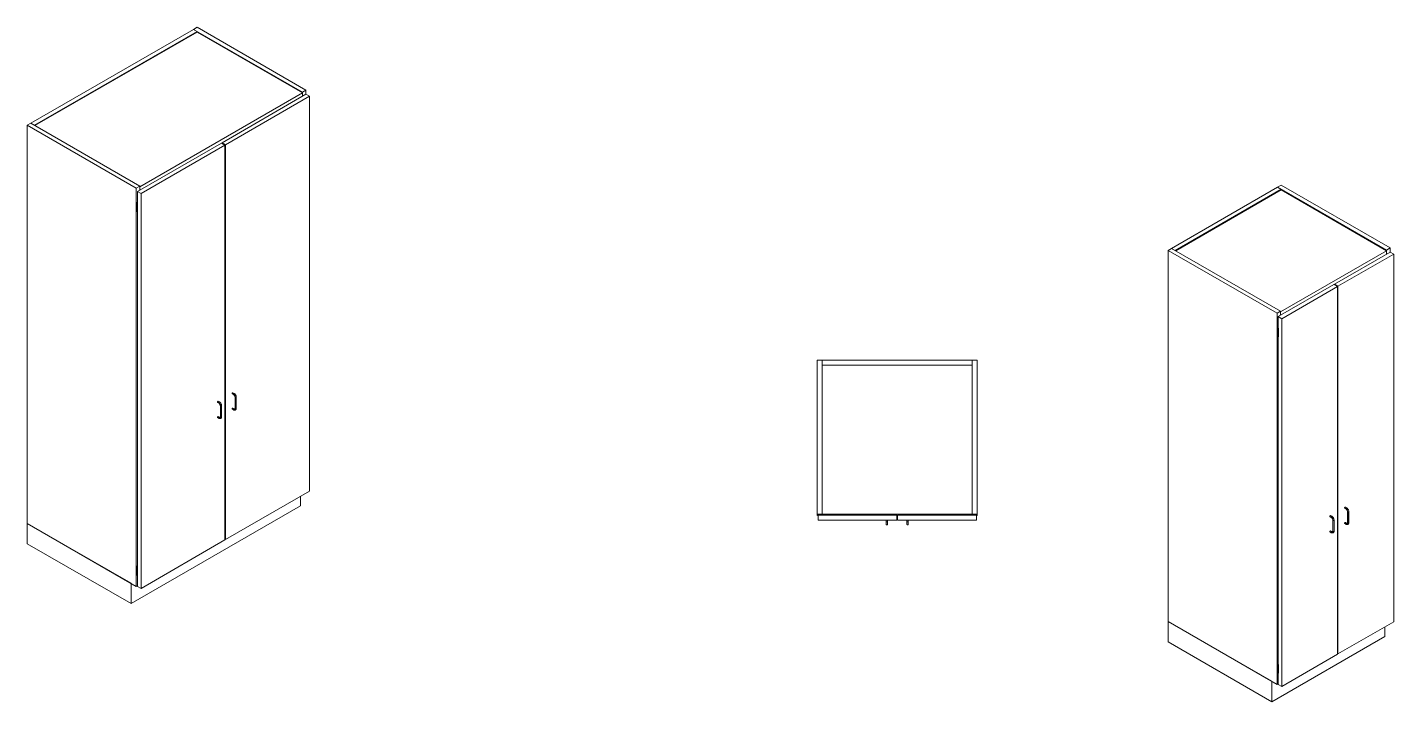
# Model space of a CAD drawing. Header units: millimetres. Extents: x 1475 to 1943, y 1107 to 1697.
# Drawn here: x 1729.3 to 1934.4, y 1405.8 to 1507 of the extents above; entities that cross this region are included whole.
import ezdxf

# ---------------------------------------------------------------- set-up
doc = ezdxf.new("R2010")
doc.units = ezdxf.units.MM
doc.layers.add('Standard', color=40, linetype='Continuous')

msp = doc.modelspace()

# ---------------------------------------------------------------- linework, layer by layer
at = {"layer": 'Standard', "linetype": 'Continuous', "lineweight": 0, "extrusion": (-5.55112e-17, 0.816497, 0.57735)}
for p, q in [((1754.27, 1506.74), (1754.81, 1507.05)), ((1754.81, 1507.05), (1771.16, 1497.61)), ((1754.27, 1506.74), (1729.88, 1492.66)), ((1730.41, 1492.35), (1754.81, 1506.43)), ((1730.5, 1492.3), (1754.81, 1506.33)), ((1754.81, 1506.43), (1754.27, 1506.74)), ((1770.63, 1497.3), (1754.27, 1506.74)), ((1754.81, 1506.33), (1754.81, 1506.43)), ((1770.63, 1497.2), (1754.81, 1506.33)), ((1770.63, 1497.2), (1746.23, 1483.11)), ((1758.56, 1489.72), (1771.16, 1496.99)), ((1771.69, 1496.69), (1759.09, 1489.41)), ((1771.16, 1497.61), (1770.63, 1497.3)), ((1770.63, 1496.69), (1770.63, 1497.3)), ((1770.63, 1496.69), (1770.63, 1497.2)), ((1771.16, 1497.61), (1771.16, 1496.99)), ((1771.69, 1496.69), (1771.16, 1496.99)), ((1771.69, 1437.39), (1771.69, 1496.69)), ((1729.88, 1492.66), (1729.35, 1492.35)), ((1729.88, 1492.66), (1730.41, 1492.35)), ((1729.88, 1492.66), (1746.23, 1483.21)), ((1729.35, 1492.35), (1729.35, 1432.54)), ((1745.7, 1482.91), (1729.35, 1492.35)), ((1745.88, 1482.4), (1758.47, 1489.67)), ((1759, 1489.36), (1746.41, 1482.09)), ((1759, 1489.36), (1758.47, 1489.67)), ((1758.56, 1489.72), (1759.09, 1489.41)), ((1758.56, 1489.62), (1758.56, 1489.72)), ((1759, 1430.07), (1759, 1489.36)), ((1759.09, 1489.41), (1759.09, 1430.12)), ((1746.23, 1483.21), (1745.7, 1482.91)), ((1745.7, 1423.1), (1745.7, 1482.91)), ((1745.88, 1482.4), (1746.41, 1482.09)), ((1745.88, 1480.66), (1745.88, 1482.4)), ((1746.23, 1483.21), (1746.23, 1482.6)), ((1746.23, 1483.11), (1746.23, 1482.6)), ((1916.95, 1483.04), (1901.04, 1473.85)), ((1901.57, 1473.55), (1917.48, 1482.73)), ((1901.66, 1473.5), (1917.48, 1482.63)), ((1916.95, 1483.04), (1917.48, 1483.35)), ((1917.48, 1482.73), (1916.95, 1483.04)), ((1933.31, 1473.6), (1916.95, 1483.04)), ((1917.48, 1483.35), (1933.84, 1473.91)), ((1917.48, 1482.63), (1917.48, 1482.73)), ((1933.31, 1473.5), (1917.48, 1482.63)), ((1745.88, 1480.77), (1745.7, 1480.66)), ((1745.7, 1480.66), (1745.79, 1480.61)), ((1745.7, 1479.44), (1745.7, 1480.66)), ((1745.79, 1480.61), (1745.79, 1479.39)), ((1745.9, 1479.41), (1745.9, 1480.64)), ((1746.41, 1482.09), (1746.41, 1422.79)), ((1745.79, 1479.39), (1745.7, 1479.44)), ((1745.88, 1426.06), (1745.88, 1479.39)), ((1901.04, 1473.85), (1900.51, 1473.55)), ((1900.51, 1473.55), (1900.51, 1417.82)), ((1916.87, 1464.11), (1900.51, 1473.55)), ((1901.04, 1473.85), (1901.57, 1473.55)), ((1901.04, 1473.85), (1917.4, 1464.41)), ((1933.31, 1473.5), (1917.4, 1464.31)), ((1925.48, 1468.47), (1933.84, 1473.29)), ((1934.37, 1472.99), (1926.01, 1468.16)), ((1933.84, 1473.91), (1933.31, 1473.6)), ((1933.31, 1472.99), (1933.31, 1473.6)), ((1933.31, 1472.99), (1933.31, 1473.5)), ((1933.84, 1473.91), (1933.84, 1473.29)), ((1934.37, 1472.99), (1933.84, 1473.29)), ((1934.37, 1417.77), (1934.37, 1472.99)), ((1917.04, 1463.6), (1925.39, 1468.42)), ((1925.92, 1468.11), (1917.57, 1463.29)), ((1925.92, 1468.11), (1925.39, 1468.42)), ((1925.48, 1468.47), (1926.01, 1468.16)), ((1925.48, 1468.37), (1925.48, 1468.47)), ((1925.92, 1412.9), (1925.92, 1468.11)), ((1926.01, 1468.16), (1926.01, 1412.95)), ((1917.4, 1464.41), (1916.87, 1464.11)), ((1916.87, 1408.38), (1916.87, 1464.11)), ((1917.4, 1464.41), (1917.4, 1463.8)), ((1917.4, 1464.31), (1917.4, 1463.8)), ((1917.04, 1461.96), (1916.87, 1461.86)), ((1916.87, 1461.86), (1916.95, 1461.81)), ((1916.87, 1460.64), (1916.87, 1461.86)), ((1916.95, 1461.81), (1916.95, 1460.59)), ((1917.04, 1463.6), (1917.57, 1463.29)), ((1917.04, 1461.86), (1917.04, 1463.6)), ((1917.06, 1460.61), (1917.06, 1461.84)), ((1917.57, 1463.29), (1917.57, 1408.08)), ((1916.95, 1460.59), (1916.87, 1460.64)), ((1917.04, 1411.34), (1917.04, 1460.59)), ((1760.26, 1451.95), (1760.09, 1452.05)), ((1760.11, 1452), (1760.28, 1451.9)), ((1760.2, 1452.17), (1760.38, 1452.06)), ((1758.05, 1450.67), (1757.88, 1450.77)), ((1757.9, 1450.73), (1758.07, 1450.63)), ((1757.99, 1450.89), (1758.17, 1450.79)), ((1758.31, 1450.21), (1758.31, 1448.58)), ((1758.34, 1448.54), (1758.34, 1450.17)), ((1758.5, 1450.21), (1758.5, 1448.58)), ((1760.09, 1449.75), (1760.26, 1449.65)), ((1760.28, 1449.61), (1760.11, 1449.71)), ((1760.38, 1449.77), (1760.2, 1449.87)), ((1760.52, 1451.49), (1760.52, 1449.85)), ((1760.55, 1449.81), (1760.55, 1451.45)), ((1760.71, 1451.49), (1760.71, 1449.85)), ((1757.88, 1448.48), (1758.05, 1448.37)), ((1758.07, 1448.33), (1757.9, 1448.43)), ((1758.17, 1448.49), (1757.99, 1448.59)), ((1759.09, 1430.12), (1771.69, 1437.39)), ((1770.36, 1435.19), (1744.91, 1420.5)), ((1770.36, 1435.19), (1770.36, 1436.62)), ((1924.97, 1433.5), (1924.8, 1433.6)), ((1924.82, 1433.56), (1924.99, 1433.46)), ((1924.91, 1433.72), (1925.09, 1433.62)), ((1927.18, 1434.78), (1927.01, 1434.88)), ((1927.03, 1434.84), (1927.2, 1434.73)), ((1927.12, 1435), (1927.3, 1434.9)), ((1927.44, 1434.32), (1927.44, 1432.69)), ((1927.47, 1432.65), (1927.47, 1434.28)), ((1927.63, 1434.32), (1927.63, 1432.69)), ((1729.35, 1432.54), (1744.91, 1423.56)), ((1729.35, 1429.48), (1729.35, 1432.54)), ((1729.35, 1432.54), (1745.7, 1423.1)), ((1924.8, 1431.31), (1924.97, 1431.21)), ((1924.99, 1431.16), (1924.82, 1431.26)), ((1925.09, 1431.32), (1924.91, 1431.43)), ((1925.23, 1433.04), (1925.23, 1431.41)), ((1925.26, 1431.37), (1925.26, 1433)), ((1925.42, 1433.04), (1925.42, 1431.41)), ((1927.01, 1432.58), (1927.18, 1432.48)), ((1927.2, 1432.44), (1927.03, 1432.54)), ((1927.3, 1432.6), (1927.12, 1432.7)), ((1744.91, 1420.5), (1729.35, 1429.48)), ((1746.41, 1422.79), (1759, 1430.07)), ((1759, 1430.17), (1759.09, 1430.12)), ((1745.88, 1426.16), (1745.7, 1426.06)), ((1745.7, 1426.06), (1745.79, 1426.01)), ((1745.7, 1424.84), (1745.7, 1426.06)), ((1745.79, 1426.01), (1745.79, 1424.78)), ((1745.9, 1424.81), (1745.9, 1426.03)), ((1744.91, 1420.5), (1744.91, 1423.56)), ((1745.79, 1424.78), (1745.7, 1424.84)), ((1745.88, 1423.2), (1745.7, 1423.1)), ((1745.88, 1423.1), (1745.88, 1424.78)), ((1745.88, 1423.1), (1746.41, 1422.79)), ((1900.51, 1417.82), (1916.87, 1408.38)), ((1900.51, 1417.82), (1916.07, 1408.84)), ((1900.51, 1414.76), (1900.51, 1417.82)), ((1926.01, 1412.95), (1934.37, 1417.77)), ((1933.04, 1415.58), (1933.04, 1417.01)), ((1916.07, 1405.78), (1900.51, 1414.76)), ((1933.04, 1415.58), (1916.07, 1405.78)), ((1917.57, 1408.08), (1925.92, 1412.9)), ((1925.92, 1413), (1926.01, 1412.95)), ((1917.04, 1411.44), (1916.87, 1411.34)), ((1916.87, 1411.34), (1916.95, 1411.29)), ((1916.87, 1410.12), (1916.87, 1411.34)), ((1916.95, 1411.29), (1916.95, 1410.07)), ((1917.06, 1410.09), (1917.06, 1411.32)), ((1916.07, 1405.78), (1916.07, 1408.84)), ((1916.95, 1410.07), (1916.87, 1410.12)), ((1917.04, 1408.48), (1916.87, 1408.38)), ((1917.04, 1408.38), (1917.04, 1410.07)), ((1917.04, 1408.38), (1917.57, 1408.08))]:
    msp.add_line(p, q, dxfattribs=at)
at = {"layer": 'Standard', "linetype": 'Continuous', "lineweight": 0}
for p, q in [((1848.62, 1457.06), (1847.87, 1457.06)), ((1847.87, 1433.94), (1847.87, 1457.06)), ((1848.62, 1457.06), (1848.62, 1456.31)), ((1871.12, 1457.06), (1848.62, 1457.06)), ((1848.62, 1457.06), (1848.62, 1433.94)), ((1848.62, 1456.31), (1871.12, 1456.31)), ((1871.12, 1456.31), (1871.12, 1457.06)), ((1871.12, 1433.94), (1871.12, 1457.06)), ((1871.12, 1457.06), (1871.87, 1457.06)), ((1871.87, 1457.06), (1871.87, 1433.94)), ((1848.62, 1433.94), (1847.87, 1433.94)), ((1847.87, 1433.94), (1847.87, 1433.81)), ((1848, 1433.81), (1848, 1433.06)), ((1848, 1433.81), (1859.81, 1433.81)), ((1871.12, 1433.94), (1848.62, 1433.94)), ((1848.62, 1433.81), (1848.62, 1433.94)), ((1859.81, 1433.06), (1859.81, 1433.81)), ((1859.93, 1433.81), (1859.93, 1433.06)), ((1859.93, 1433.81), (1871.75, 1433.81)), ((1862.87, 1433.94), (1862.87, 1433.81)), ((1868.87, 1433.81), (1868.87, 1433.94)), ((1871.87, 1433.94), (1871.12, 1433.94)), ((1871.12, 1433.94), (1871.12, 1433.81)), ((1871.75, 1433.06), (1871.75, 1433.81)), ((1871.87, 1433.81), (1871.87, 1433.94)), ((1859.81, 1433.06), (1848, 1433.06)), ((1858.21, 1432.81), (1858.21, 1433.06)), ((1858.21, 1432.81), (1858.21, 1432.41)), ((1858.4, 1433.06), (1858.4, 1432.81)), ((1858.4, 1432.41), (1858.4, 1432.81)), ((1871.75, 1433.06), (1859.93, 1433.06)), ((1861.34, 1432.81), (1861.34, 1433.06)), ((1861.34, 1432.81), (1861.34, 1432.41)), ((1861.53, 1433.06), (1861.53, 1432.81)), ((1861.53, 1432.41), (1861.53, 1432.81))]:
    msp.add_line(p, q, dxfattribs=at)
for centre, end in [((1847.93, 1433.81), 0), ((1871.81, 1433.81), 360)]:
    msp.add_arc(centre, 0.0625, 180, end, dxfattribs=at)
for centre in [(1745.83, 1480.64), (1917, 1461.84), (1745.83, 1426.03), (1917, 1411.32)]:
    msp.add_ellipse(centre, major_axis=(0.0625, 0), ratio=0.57735, start_param=-2.356194, end_param=0.785398, dxfattribs=at)
at = {"layer": 'Standard', "linetype": 'Continuous', "lineweight": 0, "extrusion": (6.16298e-33, -5.55112e-17, -1)}
msp.add_ellipse((1745.83, 1479.41), major_axis=(0.0625, 0), ratio=0.57735, start_param=0, end_param=2.356194, dxfattribs=at)
at = {"layer": 'Standard', "linetype": 'Continuous', "lineweight": 0, "extrusion": (-1.85037e-17, 1.11022e-16, -1)}
msp.add_ellipse((1917, 1460.61), major_axis=(0.0625, 0), ratio=0.57735, start_param=0, end_param=2.356194, dxfattribs=at)
at = {"layer": 'Standard', "linetype": 'Continuous', "lineweight": 0, "extrusion": (-1.33067e-16, 2.69122e-16, -1)}
for centre in [(1760.15, 1452.09), (1927.07, 1434.92)]:
    msp.add_ellipse(centre, major_axis=(0.0469, 0.0812), ratio=0.57735, start_param=-2.356194, end_param=0, dxfattribs=at)
at = {"layer": 'Standard', "linetype": 'Continuous', "lineweight": 0, "extrusion": (-2.64407e-16, 1.52656e-16, -1)}
for centre in [(1760.15, 1452.09), (1757.94, 1450.81), (1924.86, 1433.64), (1927.07, 1434.92)]:
    msp.add_ellipse(centre, major_axis=(-0.0469, -0.0812), ratio=0.57735, start_param=0, end_param=0.785398, dxfattribs=at)
at = {"layer": 'Standard', "linetype": 'Continuous', "lineweight": 0, "extrusion": (1.11556e-17, 1.85856e-16, -1)}
for centre in [(1757.94, 1450.81), (1924.86, 1433.64)]:
    msp.add_ellipse(centre, major_axis=(0.0469, 0.0812), ratio=0.57735, start_param=-2.356194, end_param=0, dxfattribs=at)
at = {"layer": 'Standard', "linetype": 'Continuous', "lineweight": 0, "extrusion": (-1.05311e-16, 3.17196e-16, -1)}
for centre in [(1760.15, 1449.79), (1757.94, 1448.51), (1924.86, 1431.35)]:
    msp.add_ellipse(centre, major_axis=(0.0469, 0.0812), ratio=0.57735, start_param=-2.356194, end_param=0, dxfattribs=at)
at = {"layer": 'Standard', "linetype": 'Continuous', "lineweight": 0, "extrusion": (-8.87111e-17, 1.79415e-16, -1)}
msp.add_ellipse((1760.15, 1449.79), major_axis=(-0.0469, -0.0812), ratio=0.57735, start_param=0, end_param=0.785398, dxfattribs=at)
at = {"layer": 'Standard', "linetype": 'Continuous', "lineweight": 0, "extrusion": (6.29482e-17, 2.20052e-16, -1)}
msp.add_ellipse((1757.94, 1448.51), major_axis=(-0.0469, -0.0812), ratio=0.57735, start_param=0, end_param=0.785398, dxfattribs=at)
at = {"layer": 'Standard', "linetype": 'Continuous', "lineweight": 0, "extrusion": (-1.49667e-16, 4.06904e-16, -1)}
msp.add_ellipse((1924.86, 1431.35), major_axis=(-0.0469, -0.0812), ratio=0.57735, start_param=0, end_param=0.785398, dxfattribs=at)
at = {"layer": 'Standard', "linetype": 'Continuous', "lineweight": 0, "extrusion": (-2.32933e-16, 2.62682e-16, -1)}
msp.add_ellipse((1927.07, 1432.62), major_axis=(0.0469, 0.0812), ratio=0.57735, start_param=-2.356194, end_param=0, dxfattribs=at)
at = {"layer": 'Standard', "linetype": 'Continuous', "lineweight": 0, "extrusion": (-2.29215e-16, 3.24633e-16, -1)}
msp.add_ellipse((1927.07, 1432.62), major_axis=(-0.0469, -0.0812), ratio=0.57735, start_param=0, end_param=0.785398, dxfattribs=at)
at = {"layer": 'Standard', "linetype": 'Continuous', "lineweight": 0, "extrusion": (1.2326e-32, -1.11022e-16, -1)}
for centre in [(1745.83, 1424.81), (1917, 1410.09)]:
    msp.add_ellipse(centre, major_axis=(0.0625, 0), ratio=0.57735, start_param=0, end_param=2.356194, dxfattribs=at)
at = {"layer": 'Standard', "linetype": 'Continuous', "lineweight": 0}
for points in [[(1760.38, 1452.06), (1760.37, 1452.07), (1760.36, 1452.07), (1760.35, 1452.07), (1760.33, 1452.06), (1760.31, 1452.05), (1760.3, 1452.03), (1760.28, 1452.01), (1760.27, 1451.99), (1760.26, 1451.97), (1760.26, 1451.95), (1760.26, 1451.95)], [(1760.26, 1451.95), (1760.26, 1451.94), (1760.26, 1451.93), (1760.27, 1451.91), (1760.28, 1451.9), (1760.28, 1451.9)], [(1760.55, 1451.45), (1760.54, 1451.55), (1760.49, 1451.74), (1760.35, 1451.89), (1760.26, 1451.95)], [(1758.17, 1450.79), (1758.16, 1450.79), (1758.15, 1450.79), (1758.14, 1450.79), (1758.12, 1450.79), (1758.1, 1450.77), (1758.09, 1450.76), (1758.07, 1450.74), (1758.06, 1450.71), (1758.05, 1450.69), (1758.05, 1450.68), (1758.05, 1450.67)], [(1758.05, 1450.67), (1758.05, 1450.66), (1758.05, 1450.65), (1758.06, 1450.64), (1758.07, 1450.63), (1758.07, 1450.63)], [(1758.34, 1450.17), (1758.33, 1450.28), (1758.28, 1450.47), (1758.14, 1450.61), (1758.05, 1450.67)], [(1758.34, 1450.17), (1758.33, 1450.18), (1758.32, 1450.18), (1758.32, 1450.2), (1758.31, 1450.21), (1758.31, 1450.21)], [(1758.5, 1450.21), (1758.5, 1450.21), (1758.5, 1450.2), (1758.49, 1450.18), (1758.47, 1450.17), (1758.45, 1450.16), (1758.43, 1450.16), (1758.41, 1450.16), (1758.38, 1450.16), (1758.36, 1450.16), (1758.35, 1450.17), (1758.34, 1450.17)], [(1760.26, 1449.65), (1760.35, 1449.61), (1760.49, 1449.59), (1760.54, 1449.72), (1760.55, 1449.81)], [(1760.26, 1449.65), (1760.26, 1449.66), (1760.26, 1449.67), (1760.27, 1449.69), (1760.28, 1449.71), (1760.3, 1449.73), (1760.31, 1449.75), (1760.33, 1449.76), (1760.35, 1449.77), (1760.36, 1449.77), (1760.37, 1449.77), (1760.38, 1449.77)], [(1760.28, 1449.61), (1760.28, 1449.61), (1760.27, 1449.61), (1760.26, 1449.63), (1760.26, 1449.64), (1760.26, 1449.65)], [(1760.55, 1451.45), (1760.54, 1451.45), (1760.53, 1451.46), (1760.53, 1451.47), (1760.52, 1451.48), (1760.52, 1451.49)], [(1760.55, 1449.81), (1760.54, 1449.82), (1760.53, 1449.83), (1760.53, 1449.84), (1760.52, 1449.85), (1760.52, 1449.85)], [(1760.71, 1451.49), (1760.71, 1451.48), (1760.71, 1451.47), (1760.7, 1451.46), (1760.68, 1451.45), (1760.66, 1451.44), (1760.64, 1451.43), (1760.62, 1451.43), (1760.59, 1451.43), (1760.57, 1451.44), (1760.56, 1451.44), (1760.55, 1451.45)], [(1760.71, 1449.85), (1760.71, 1449.85), (1760.71, 1449.84), (1760.7, 1449.83), (1760.68, 1449.81), (1760.66, 1449.81), (1760.64, 1449.8), (1760.62, 1449.8), (1760.59, 1449.8), (1760.57, 1449.81), (1760.56, 1449.81), (1760.55, 1449.81)], [(1758.05, 1448.37), (1758.14, 1448.33), (1758.28, 1448.32), (1758.33, 1448.44), (1758.34, 1448.54)], [(1758.05, 1448.37), (1758.05, 1448.38), (1758.05, 1448.39), (1758.06, 1448.42), (1758.07, 1448.44), (1758.09, 1448.46), (1758.1, 1448.48), (1758.12, 1448.49), (1758.14, 1448.5), (1758.15, 1448.5), (1758.16, 1448.49), (1758.17, 1448.49)], [(1758.07, 1448.33), (1758.07, 1448.33), (1758.06, 1448.34), (1758.05, 1448.35), (1758.05, 1448.37), (1758.05, 1448.37)], [(1758.34, 1448.54), (1758.33, 1448.54), (1758.32, 1448.55), (1758.32, 1448.56), (1758.31, 1448.57), (1758.31, 1448.58)], [(1758.5, 1448.58), (1758.5, 1448.57), (1758.5, 1448.56), (1758.49, 1448.55), (1758.47, 1448.54), (1758.45, 1448.53), (1758.43, 1448.52), (1758.41, 1448.52), (1758.38, 1448.52), (1758.36, 1448.53), (1758.35, 1448.54), (1758.34, 1448.54)], [(1925.09, 1433.62), (1925.08, 1433.62), (1925.07, 1433.63), (1925.06, 1433.62), (1925.04, 1433.62), (1925.02, 1433.6), (1925.01, 1433.59), (1924.99, 1433.57), (1924.98, 1433.55), (1924.98, 1433.52), (1924.97, 1433.51), (1924.97, 1433.5)], [(1924.97, 1433.5), (1924.97, 1433.49), (1924.98, 1433.48), (1924.98, 1433.47), (1924.99, 1433.46), (1924.99, 1433.46)], [(1925.26, 1433), (1925.25, 1433.11), (1925.2, 1433.3), (1925.06, 1433.44), (1924.97, 1433.5)], [(1927.3, 1434.9), (1927.29, 1434.9), (1927.28, 1434.9), (1927.27, 1434.9), (1927.25, 1434.89), (1927.23, 1434.88), (1927.22, 1434.86), (1927.2, 1434.84), (1927.19, 1434.82), (1927.19, 1434.8), (1927.18, 1434.78), (1927.18, 1434.78)], [(1927.18, 1434.78), (1927.18, 1434.77), (1927.19, 1434.76), (1927.19, 1434.74), (1927.2, 1434.74), (1927.2, 1434.73)], [(1927.47, 1434.28), (1927.46, 1434.39), (1927.41, 1434.57), (1927.27, 1434.72), (1927.18, 1434.78)], [(1927.47, 1434.28), (1927.47, 1434.28), (1927.46, 1434.29), (1927.45, 1434.3), (1927.44, 1434.31), (1927.44, 1434.32)], [(1927.63, 1434.32), (1927.63, 1434.31), (1927.63, 1434.3), (1927.62, 1434.29), (1927.61, 1434.28), (1927.59, 1434.27), (1927.56, 1434.27), (1927.54, 1434.26), (1927.51, 1434.27), (1927.49, 1434.27), (1927.48, 1434.28), (1927.47, 1434.28)], [(1858.4, 1432.81), (1858.4, 1432.81), (1858.4, 1432.81), (1858.39, 1432.81), (1858.37, 1432.81), (1858.36, 1432.81), (1858.33, 1432.81), (1858.31, 1432.81), (1858.28, 1432.81), (1858.26, 1432.81), (1858.24, 1432.81), (1858.23, 1432.81), (1858.22, 1432.81), (1858.21, 1432.81), (1858.21, 1432.81)], [(1858.4, 1432.41), (1858.4, 1432.4), (1858.4, 1432.38), (1858.39, 1432.36), (1858.37, 1432.34), (1858.36, 1432.32), (1858.33, 1432.32), (1858.31, 1432.31), (1858.28, 1432.32), (1858.26, 1432.32), (1858.24, 1432.34), (1858.23, 1432.36), (1858.22, 1432.38), (1858.21, 1432.4), (1858.21, 1432.41)], [(1861.53, 1432.81), (1861.53, 1432.81), (1861.52, 1432.81), (1861.52, 1432.81), (1861.5, 1432.81), (1861.48, 1432.81), (1861.46, 1432.81), (1861.43, 1432.81), (1861.41, 1432.81), (1861.39, 1432.81), (1861.37, 1432.81), (1861.35, 1432.81), (1861.34, 1432.81), (1861.34, 1432.81), (1861.34, 1432.81)], [(1861.53, 1432.41), (1861.53, 1432.4), (1861.52, 1432.38), (1861.52, 1432.36), (1861.5, 1432.34), (1861.48, 1432.32), (1861.46, 1432.32), (1861.43, 1432.31), (1861.41, 1432.32), (1861.39, 1432.32), (1861.37, 1432.34), (1861.35, 1432.36), (1861.34, 1432.38), (1861.34, 1432.4), (1861.34, 1432.41)], [(1924.97, 1431.21), (1925.06, 1431.16), (1925.2, 1431.15), (1925.25, 1431.27), (1925.26, 1431.37)], [(1924.97, 1431.21), (1924.97, 1431.21), (1924.98, 1431.23), (1924.98, 1431.25), (1924.99, 1431.27), (1925.01, 1431.29), (1925.02, 1431.31), (1925.04, 1431.32), (1925.06, 1431.33), (1925.07, 1431.33), (1925.08, 1431.33), (1925.09, 1431.32)], [(1924.99, 1431.16), (1924.99, 1431.16), (1924.98, 1431.17), (1924.98, 1431.19), (1924.97, 1431.2), (1924.97, 1431.21)], [(1925.26, 1433), (1925.26, 1433.01), (1925.25, 1433.01), (1925.24, 1433.03), (1925.23, 1433.04), (1925.23, 1433.04)], [(1925.26, 1431.37), (1925.26, 1431.37), (1925.25, 1431.38), (1925.24, 1431.4), (1925.23, 1431.4), (1925.23, 1431.41)], [(1925.42, 1433.04), (1925.42, 1433.04), (1925.42, 1433.03), (1925.41, 1433.01), (1925.4, 1433), (1925.38, 1432.99), (1925.35, 1432.99), (1925.33, 1432.99), (1925.3, 1432.99), (1925.28, 1432.99), (1925.27, 1433), (1925.26, 1433)], [(1925.42, 1431.41), (1925.42, 1431.4), (1925.42, 1431.4), (1925.41, 1431.38), (1925.4, 1431.37), (1925.38, 1431.36), (1925.35, 1431.36), (1925.33, 1431.35), (1925.3, 1431.36), (1925.28, 1431.36), (1925.27, 1431.37), (1925.26, 1431.37)], [(1927.18, 1432.48), (1927.27, 1432.44), (1927.41, 1432.43), (1927.46, 1432.55), (1927.47, 1432.65)], [(1927.18, 1432.48), (1927.18, 1432.49), (1927.19, 1432.5), (1927.19, 1432.52), (1927.2, 1432.55), (1927.22, 1432.57), (1927.23, 1432.58), (1927.25, 1432.6), (1927.27, 1432.6), (1927.28, 1432.61), (1927.29, 1432.6), (1927.3, 1432.6)], [(1927.2, 1432.44), (1927.2, 1432.44), (1927.19, 1432.45), (1927.19, 1432.46), (1927.18, 1432.47), (1927.18, 1432.48)], [(1927.47, 1432.65), (1927.47, 1432.65), (1927.46, 1432.66), (1927.45, 1432.67), (1927.44, 1432.68), (1927.44, 1432.69)], [(1927.63, 1432.69), (1927.63, 1432.68), (1927.63, 1432.67), (1927.62, 1432.66), (1927.61, 1432.65), (1927.59, 1432.64), (1927.56, 1432.63), (1927.54, 1432.63), (1927.51, 1432.63), (1927.49, 1432.64), (1927.48, 1432.64), (1927.47, 1432.65)]]:
    msp.add_open_spline(points, degree=3, dxfattribs=at)
for points, knots in [([(1760.52, 1451.49), (1760.52, 1451.51), (1760.52, 1451.53), (1760.51, 1451.59), (1760.5, 1451.62), (1760.47, 1451.68), (1760.46, 1451.71), (1760.42, 1451.77), (1760.4, 1451.79), (1760.36, 1451.84), (1760.34, 1451.86), (1760.31, 1451.89), (1760.29, 1451.9), (1760.28, 1451.9)], [4.712389, 4.712389, 4.712389, 4.712389, 4.984635, 4.984635, 5.265735, 5.265735, 5.553582, 5.553582, 5.843109, 5.843109, 6.128803, 6.128803, 6.283185, 6.283185, 6.283185, 6.283185]), ([(1760.71, 1451.49), (1760.71, 1451.53), (1760.7, 1451.57), (1760.68, 1451.66), (1760.67, 1451.71), (1760.63, 1451.8), (1760.6, 1451.84), (1760.55, 1451.92), (1760.52, 1451.95), (1760.45, 1452.02), (1760.41, 1452.04), (1760.38, 1452.06)], [4.712389, 4.712389, 4.712389, 4.712389, 5.026548, 5.026548, 5.340708, 5.340708, 5.654867, 5.654867, 5.969026, 5.969026, 6.283185, 6.283185, 6.283185, 6.283185]), ([(1758.31, 1450.21), (1758.31, 1450.23), (1758.31, 1450.26), (1758.3, 1450.31), (1758.29, 1450.34), (1758.26, 1450.4), (1758.25, 1450.43), (1758.21, 1450.49), (1758.19, 1450.52), (1758.15, 1450.57), (1758.13, 1450.59), (1758.1, 1450.61), (1758.08, 1450.62), (1758.07, 1450.63)], [4.712389, 4.712389, 4.712389, 4.712389, 4.984635, 4.984635, 5.265735, 5.265735, 5.553582, 5.553582, 5.843109, 5.843109, 6.128803, 6.128803, 6.283185, 6.283185, 6.283185, 6.283185]), ([(1758.5, 1450.21), (1758.5, 1450.25), (1758.49, 1450.3), (1758.47, 1450.39), (1758.46, 1450.43), (1758.42, 1450.52), (1758.39, 1450.56), (1758.34, 1450.64), (1758.31, 1450.68), (1758.24, 1450.74), (1758.2, 1450.77), (1758.17, 1450.79)], [4.712389, 4.712389, 4.712389, 4.712389, 5.026548, 5.026548, 5.340708, 5.340708, 5.654867, 5.654867, 5.969026, 5.969026, 6.283185, 6.283185, 6.283185, 6.283185]), ([(1760.28, 1449.61), (1760.32, 1449.58), (1760.36, 1449.57), (1760.44, 1449.55), (1760.48, 1449.55), (1760.55, 1449.57), (1760.58, 1449.59), (1760.64, 1449.63), (1760.66, 1449.65), (1760.69, 1449.71), (1760.7, 1449.75), (1760.71, 1449.81), (1760.71, 1449.83), (1760.71, 1449.85)], [3.141593, 3.141593, 3.141593, 3.141593, 3.455752, 3.455752, 3.769572, 3.769572, 4.021176, 4.021176, 4.265896, 4.265896, 4.551235, 4.551235, 4.712389, 4.712389, 4.712389, 4.712389]), ([(1760.38, 1449.77), (1760.4, 1449.76), (1760.41, 1449.75), (1760.45, 1449.74), (1760.46, 1449.74), (1760.48, 1449.74), (1760.48, 1449.75), (1760.5, 1449.76), (1760.5, 1449.76), (1760.52, 1449.79), (1760.52, 1449.81), (1760.52, 1449.84), (1760.52, 1449.84), (1760.52, 1449.85)], [3.141593, 3.141593, 3.141593, 3.141593, 3.413838, 3.413838, 3.690178, 3.690178, 4.004337, 4.004337, 4.318496, 4.318496, 4.615912, 4.615912, 4.712389, 4.712389, 4.712389, 4.712389]), ([(1758.07, 1448.33), (1758.11, 1448.31), (1758.15, 1448.29), (1758.23, 1448.28), (1758.27, 1448.28), (1758.34, 1448.29), (1758.37, 1448.31), (1758.43, 1448.35), (1758.45, 1448.38), (1758.48, 1448.44), (1758.49, 1448.47), (1758.5, 1448.53), (1758.5, 1448.56), (1758.5, 1448.58)], [3.141593, 3.141593, 3.141593, 3.141593, 3.455752, 3.455752, 3.769572, 3.769572, 4.021176, 4.021176, 4.265896, 4.265896, 4.551235, 4.551235, 4.712389, 4.712389, 4.712389, 4.712389]), ([(1758.17, 1448.49), (1758.19, 1448.48), (1758.2, 1448.47), (1758.24, 1448.47), (1758.25, 1448.47), (1758.27, 1448.47), (1758.27, 1448.47), (1758.29, 1448.48), (1758.29, 1448.49), (1758.31, 1448.51), (1758.31, 1448.53), (1758.31, 1448.56), (1758.31, 1448.57), (1758.31, 1448.58)], [3.141593, 3.141593, 3.141593, 3.141593, 3.413838, 3.413838, 3.690178, 3.690178, 4.004337, 4.004337, 4.318496, 4.318496, 4.615912, 4.615912, 4.712389, 4.712389, 4.712389, 4.712389]), ([(1925.23, 1433.04), (1925.23, 1433.07), (1925.23, 1433.09), (1925.22, 1433.15), (1925.21, 1433.18), (1925.19, 1433.24), (1925.17, 1433.27), (1925.13, 1433.32), (1925.11, 1433.35), (1925.07, 1433.4), (1925.05, 1433.42), (1925.02, 1433.44), (1925.01, 1433.45), (1924.99, 1433.46)], [4.712389, 4.712389, 4.712389, 4.712389, 4.984635, 4.984635, 5.265735, 5.265735, 5.553582, 5.553582, 5.843109, 5.843109, 6.128803, 6.128803, 6.283185, 6.283185, 6.283185, 6.283185]), ([(1925.42, 1433.04), (1925.42, 1433.09), (1925.42, 1433.13), (1925.39, 1433.22), (1925.38, 1433.26), (1925.34, 1433.35), (1925.31, 1433.39), (1925.26, 1433.47), (1925.23, 1433.51), (1925.16, 1433.57), (1925.13, 1433.6), (1925.09, 1433.62)], [4.712389, 4.712389, 4.712389, 4.712389, 5.026548, 5.026548, 5.340708, 5.340708, 5.654867, 5.654867, 5.969026, 5.969026, 6.283185, 6.283185, 6.283185, 6.283185]), ([(1927.44, 1434.32), (1927.44, 1434.34), (1927.44, 1434.37), (1927.43, 1434.42), (1927.42, 1434.45), (1927.4, 1434.51), (1927.38, 1434.54), (1927.34, 1434.6), (1927.32, 1434.63), (1927.28, 1434.67), (1927.26, 1434.7), (1927.23, 1434.72), (1927.22, 1434.73), (1927.2, 1434.73)], [4.712389, 4.712389, 4.712389, 4.712389, 4.984635, 4.984635, 5.265735, 5.265735, 5.553582, 5.553582, 5.843109, 5.843109, 6.128803, 6.128803, 6.283185, 6.283185, 6.283185, 6.283185]), ([(1927.63, 1434.32), (1927.63, 1434.36), (1927.63, 1434.41), (1927.6, 1434.5), (1927.59, 1434.54), (1927.55, 1434.63), (1927.52, 1434.67), (1927.47, 1434.75), (1927.44, 1434.78), (1927.37, 1434.85), (1927.34, 1434.88), (1927.3, 1434.9)], [4.712389, 4.712389, 4.712389, 4.712389, 5.026548, 5.026548, 5.340708, 5.340708, 5.654867, 5.654867, 5.969026, 5.969026, 6.283185, 6.283185, 6.283185, 6.283185]), ([(1924.99, 1431.16), (1925.03, 1431.14), (1925.07, 1431.12), (1925.15, 1431.11), (1925.19, 1431.11), (1925.27, 1431.13), (1925.3, 1431.14), (1925.35, 1431.18), (1925.37, 1431.21), (1925.4, 1431.27), (1925.41, 1431.31), (1925.42, 1431.37), (1925.42, 1431.39), (1925.42, 1431.41)], [3.141593, 3.141593, 3.141593, 3.141593, 3.455752, 3.455752, 3.769572, 3.769572, 4.021176, 4.021176, 4.265896, 4.265896, 4.551235, 4.551235, 4.712389, 4.712389, 4.712389, 4.712389]), ([(1925.09, 1431.32), (1925.11, 1431.31), (1925.13, 1431.31), (1925.16, 1431.3), (1925.17, 1431.3), (1925.19, 1431.3), (1925.2, 1431.3), (1925.21, 1431.31), (1925.21, 1431.32), (1925.23, 1431.35), (1925.23, 1431.36), (1925.23, 1431.39), (1925.23, 1431.4), (1925.23, 1431.41)], [3.141593, 3.141593, 3.141593, 3.141593, 3.413838, 3.413838, 3.690178, 3.690178, 4.004337, 4.004337, 4.318496, 4.318496, 4.615912, 4.615912, 4.712389, 4.712389, 4.712389, 4.712389]), ([(1927.2, 1432.44), (1927.24, 1432.42), (1927.28, 1432.4), (1927.36, 1432.38), (1927.4, 1432.38), (1927.48, 1432.4), (1927.51, 1432.42), (1927.56, 1432.46), (1927.58, 1432.49), (1927.61, 1432.55), (1927.62, 1432.58), (1927.63, 1432.64), (1927.63, 1432.66), (1927.63, 1432.69)], [3.141593, 3.141593, 3.141593, 3.141593, 3.455752, 3.455752, 3.769572, 3.769572, 4.021176, 4.021176, 4.265896, 4.265896, 4.551235, 4.551235, 4.712389, 4.712389, 4.712389, 4.712389]), ([(1927.3, 1432.6), (1927.32, 1432.59), (1927.34, 1432.58), (1927.37, 1432.57), (1927.38, 1432.57), (1927.4, 1432.58), (1927.41, 1432.58), (1927.42, 1432.59), (1927.42, 1432.6), (1927.44, 1432.62), (1927.44, 1432.64), (1927.44, 1432.67), (1927.44, 1432.68), (1927.44, 1432.69)], [3.141593, 3.141593, 3.141593, 3.141593, 3.413838, 3.413838, 3.690178, 3.690178, 4.004337, 4.004337, 4.318496, 4.318496, 4.615912, 4.615912, 4.712389, 4.712389, 4.712389, 4.712389])]:
    msp.add_open_spline(points, degree=3, knots=knots, dxfattribs=at)

doc.saveas('drawing.dxf')
